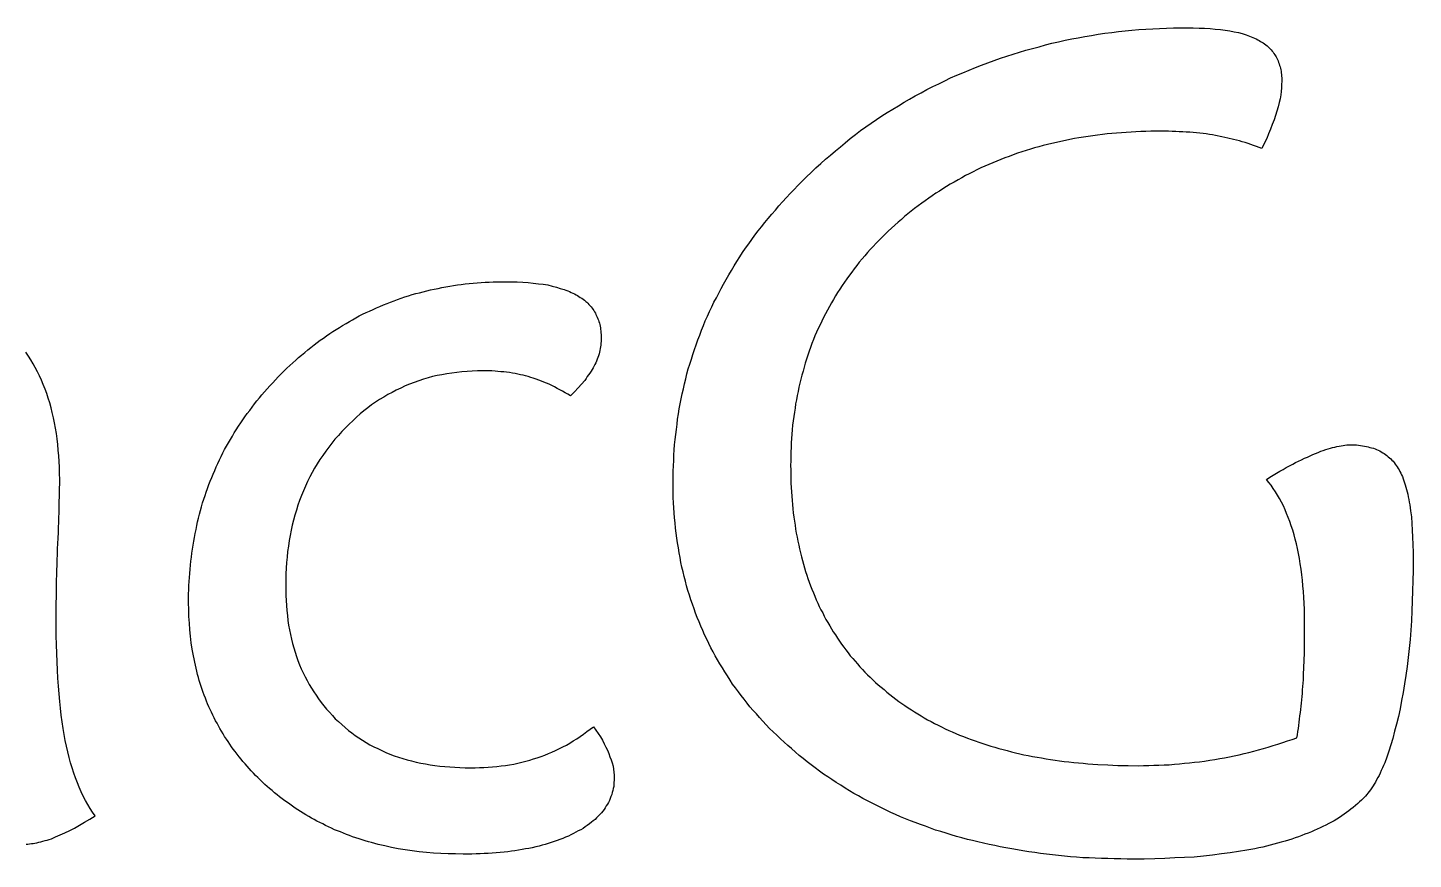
# Model space of a CAD drawing. Extents: x 0 to 100, y 0 to 33.1.
# Drawn here: x 29.24 to 56.4, y 16.79 to 33.09 of the extents above; entities that cross this region are included whole.
import ezdxf

# ---------------------------------------------------------------- set-up
doc = ezdxf.new("R2010")
doc.units = 0
doc.layers.get('0').update_dxf_attribs({"linetype": 'CONTINUOUS'})

msp = doc.modelspace()

# ---------------------------------------------------------------- linework, layer by layer
at = {"color": 7}
for points in [[(53.520022, 24.237279), (53.58619, 24.281394), (53.652357, 24.325509), (53.718525, 24.36332), (53.784693, 24.40113), (53.84771, 24.435791), (53.910727, 24.470451), (53.973743, 24.505111), (54.036759, 24.539772), (54.093474, 24.568132), (54.150189, 24.596492), (54.210055, 24.624853), (54.26992, 24.653213), (54.323484, 24.678423), (54.377048, 24.703634), (54.430614, 24.725689), (54.48418, 24.747744), (54.534591, 24.769799), (54.585002, 24.791854), (54.635416, 24.80761), (54.68583, 24.823365), (54.729941, 24.83912), (54.774052, 24.854875), (54.818168, 24.86433), (54.862283, 24.873785), (54.903243, 24.88324), (54.944203, 24.892695), (54.985163, 24.898995), (55.026123, 24.905294), (55.060784, 24.911594), (55.095444, 24.917894), (55.130105, 24.917894), (55.164765, 24.917894), (55.205725, 24.917894), (55.246685, 24.917894), (55.287646, 24.914744), (55.328606, 24.911594), (55.366417, 24.905294), (55.404229, 24.898995), (55.442039, 24.892695), (55.479849, 24.886395), (55.51451, 24.87694), (55.54917, 24.867485), (55.583831, 24.85803), (55.618491, 24.848576), (55.65, 24.835971), (55.68151, 24.823366), (55.71302, 24.810761), (55.744531, 24.798157), (55.772886, 24.779251), (55.801241, 24.760346), (55.829597, 24.744591), (55.857952, 24.728836), (55.883158, 24.70678), (55.908363, 24.684725), (55.933574, 24.66267), (55.958785, 24.640615), (55.980839, 24.61856), (56.002894, 24.596504), (56.024949, 24.568144), (56.047005, 24.539784), (56.065909, 24.511423), (56.084814, 24.483063), (56.10372, 24.454703), (56.122626, 24.426342), (56.13838, 24.394832), (56.154135, 24.363322), (56.169891, 24.328661), (56.185647, 24.294001), (56.201401, 24.253041), (56.217156, 24.21208), (56.229763, 24.17112), (56.242371, 24.130159), (56.254978, 24.086044), (56.267585, 24.041928), (56.28018, 23.994663), (56.292774, 23.947397), (56.302233, 23.896982), (56.311692, 23.846567), (56.321137, 23.793001), (56.330583, 23.739434), (56.346337, 23.622848), (56.362092, 23.506263), (56.371538, 23.377073), (56.380983, 23.247883), (56.38728, 23.106089), (56.393577, 22.964296), (56.396726, 22.809898), (56.399875, 22.6555), (56.396726, 22.453838), (56.393577, 22.252177), (56.38728, 22.053666), (56.380983, 21.855154), (56.371538, 21.662945), (56.362092, 21.470736), (56.349498, 21.284829), (56.336904, 21.098922), (56.317998, 20.922468), (56.299092, 20.746013), (56.277038, 20.57271), (56.254983, 20.399408), (56.226628, 20.232406), (56.198273, 20.065405), (56.169917, 19.904705), (56.141562, 19.744006), (56.106901, 19.592759), (56.072241, 19.441513), (56.034431, 19.30287), (55.99662, 19.164227), (55.95881, 19.038189), (55.921, 18.91215), (55.880038, 18.798715), (55.839077, 18.68528), (55.817023, 18.634865), (55.794968, 18.58445), (55.772913, 18.534034), (55.750857, 18.483619), (55.728801, 18.439503), (55.706746, 18.395388), (55.681541, 18.351272), (55.656337, 18.307157), (55.634281, 18.269346), (55.612226, 18.231536), (55.58702, 18.193726), (55.561815, 18.155915), (55.536609, 18.124405), (55.511404, 18.092894), (55.486198, 18.061384), (55.460993, 18.029874), (55.423182, 17.992063), (55.385372, 17.954253), (55.347562, 17.919593), (55.309751, 17.884932), (55.265641, 17.847122), (55.221531, 17.809311), (55.177421, 17.777801), (55.133311, 17.746291), (55.0892, 17.71163), (55.045089, 17.67697), (54.997829, 17.64546), (54.950569, 17.613949), (54.900155, 17.582439), (54.849742, 17.550929), (54.796177, 17.522568), (54.742612, 17.494208), (54.685897, 17.465848), (54.629182, 17.437487), (54.572469, 17.412277), (54.515755, 17.387067), (54.459039, 17.358706), (54.402323, 17.330346), (54.339306, 17.308291), (54.276289, 17.286236), (54.213272, 17.261025), (54.150255, 17.235815), (54.084088, 17.21376), (54.017921, 17.191705), (53.951754, 17.169649), (53.885587, 17.147594), (53.813117, 17.128689), (53.740648, 17.109784), (53.668179, 17.090879), (53.595709, 17.071973), (53.52324, 17.053068), (53.45077, 17.034163), (53.372, 17.018408), (53.29323, 17.002653), (53.214458, 16.986897), (53.135686, 16.971142), (52.971844, 16.945932), (52.808002, 16.920722), (52.637858, 16.898666), (52.467714, 16.876611), (52.284965, 16.857706), (52.102216, 16.838801), (51.913166, 16.829346), (51.724115, 16.819891), (51.528766, 16.810436), (51.333416, 16.800981), (51.12546, 16.797832), (50.917504, 16.794682), (50.791471, 16.797832), (50.665438, 16.800981), (50.539404, 16.804131), (50.41337, 16.807281), (50.290488, 16.810431), (50.167606, 16.813581), (50.044723, 16.819881), (49.92184, 16.82618), (49.802108, 16.835635), (49.682376, 16.84509), (49.565795, 16.857695), (49.449215, 16.8703), (49.329484, 16.882904), (49.209754, 16.895509), (49.096323, 16.911264), (48.982892, 16.927019), (48.866313, 16.942774), (48.749733, 16.95853), (48.639454, 16.977435), (48.529174, 16.99634), (48.415744, 17.018395), (48.302315, 17.040451), (48.195186, 17.062506), (48.088058, 17.084561), (47.97778, 17.109771), (47.867501, 17.134982), (47.763523, 17.160192), (47.659544, 17.185402), (47.552416, 17.213762), (47.445287, 17.242123), (47.34446, 17.273633), (47.243632, 17.305144), (47.139655, 17.336654), (47.035678, 17.368164), (46.938003, 17.405975), (46.840328, 17.443785), (46.739502, 17.478445), (46.638676, 17.513106), (46.544151, 17.550916), (46.449626, 17.588727), (46.351949, 17.629687), (46.254273, 17.670647), (46.159748, 17.714763), (46.065223, 17.758878), (45.973849, 17.802994), (45.882475, 17.847109), (45.7911, 17.894375), (45.699725, 17.94164), (45.611502, 17.988906), (45.52328, 18.036171), (45.435057, 18.086587), (45.346834, 18.137003), (45.261731, 18.19057), (45.176628, 18.244137), (45.091554, 18.300854), (45.00648, 18.357571), (44.924559, 18.411138), (44.842639, 18.464704), (44.760717, 18.524573), (44.678796, 18.584441), (44.600024, 18.64431), (44.521252, 18.704178), (44.442483, 18.767197), (44.363714, 18.830217), (44.288094, 18.896387), (44.212473, 18.962558), (44.140002, 19.025577), (44.067532, 19.088596), (43.995064, 19.157917), (43.922595, 19.227238), (43.853277, 19.293409), (43.783959, 19.359579), (43.717791, 19.4289), (43.651622, 19.498221), (43.588605, 19.570694), (43.525588, 19.643166), (43.462572, 19.712488), (43.399557, 19.781809), (43.342842, 19.857432), (43.286127, 19.933055), (43.229414, 20.005527), (43.1727, 20.078), (43.115984, 20.153623), (43.059268, 20.229246), (43.008854, 20.308021), (42.958441, 20.386795), (42.908028, 20.465569), (42.857616, 20.544343), (42.810355, 20.623117), (42.763093, 20.701891), (42.718978, 20.780666), (42.674863, 20.85944), (42.633903, 20.941366), (42.592942, 21.023291), (42.551982, 21.108367), (42.511022, 21.193443), (42.473212, 21.278519), (42.435402, 21.363596), (42.400741, 21.448672), (42.366081, 21.533747), (42.33457, 21.618823), (42.30306, 21.703899), (42.271549, 21.792127), (42.240039, 21.880354), (42.211683, 21.971732), (42.183328, 22.06311), (42.158122, 22.154488), (42.132917, 22.245866), (42.110862, 22.337244), (42.088808, 22.428622), (42.066752, 22.520001), (42.044697, 22.611379), (42.028942, 22.705908), (42.013188, 22.800436), (41.997432, 22.898116), (41.981676, 22.995797), (41.965921, 23.090326), (41.950166, 23.184855), (41.940721, 23.285686), (41.931275, 23.386517), (41.92183, 23.484197), (41.912384, 23.581877), (41.906087, 23.682708), (41.89979, 23.783539), (41.896641, 23.887521), (41.893493, 23.991503), (41.893493, 24.092334), (41.893493, 24.193165), (41.893493, 24.297147), (41.893493, 24.401129), (41.899803, 24.505111), (41.906113, 24.609094), (41.909262, 24.713075), (41.91241, 24.817057), (41.921856, 24.917888), (41.931302, 25.018719), (41.943909, 25.11955), (41.956516, 25.220381), (41.969124, 25.321212), (41.981731, 25.422044), (41.997486, 25.522874), (42.01324, 25.623705), (42.032146, 25.721385), (42.051052, 25.819065), (42.073106, 25.916745), (42.095161, 26.014425), (42.117216, 26.112105), (42.139272, 26.209785), (42.164483, 26.307465), (42.189694, 26.405145), (42.221203, 26.499674), (42.252712, 26.594203), (42.281068, 26.688732), (42.309423, 26.783261), (42.344083, 26.87779), (42.378744, 26.972319), (42.413404, 27.066848), (42.448065, 27.161377), (42.485875, 27.252756), (42.523685, 27.344134), (42.564647, 27.438663), (42.605608, 27.533192), (42.649718, 27.621419), (42.693828, 27.709646), (42.741088, 27.801024), (42.788348, 27.892402), (42.835609, 27.980629), (42.88287, 28.068856), (42.933284, 28.157084), (42.983698, 28.245311), (43.03726, 28.333538), (43.090822, 28.421765), (43.144388, 28.509992), (43.197955, 28.598219), (43.254668, 28.683295), (43.311382, 28.768372), (43.374399, 28.853448), (43.437416, 28.938524), (43.49728, 29.0236), (43.557145, 29.108677), (43.623313, 29.190601), (43.689482, 29.272526), (43.758801, 29.354452), (43.828121, 29.436377), (43.897438, 29.518302), (43.966754, 29.600227), (44.039225, 29.682152), (44.111696, 29.764078), (44.187315, 29.842852), (44.262934, 29.921627), (44.338554, 30.0004), (44.414173, 30.079174), (44.505547, 30.167402), (44.59692, 30.255629), (44.691446, 30.343856), (44.785971, 30.432083), (44.880496, 30.514008), (44.975021, 30.595933), (45.072697, 30.677858), (45.170373, 30.759783), (45.268048, 30.838558), (45.365723, 30.917332), (45.466552, 30.996106), (45.56738, 31.07488), (45.671356, 31.147352), (45.775332, 31.219825), (45.87931, 31.292297), (45.983287, 31.364769), (46.090417, 31.43094), (46.197546, 31.49711), (46.307825, 31.563281), (46.418103, 31.629451), (46.528383, 31.69247), (46.638662, 31.755489), (46.752091, 31.818509), (46.865519, 31.881529), (46.982101, 31.938246), (47.098683, 31.994963), (47.215264, 32.051681), (47.331844, 32.108398), (47.451575, 32.158814), (47.571305, 32.209229), (47.694189, 32.259645), (47.817072, 32.310061), (47.939953, 32.357326), (48.062835, 32.404591), (48.185718, 32.448707), (48.308601, 32.492822), (48.434636, 32.533783), (48.56067, 32.574743), (48.683552, 32.612554), (48.806433, 32.650364), (48.935618, 32.685025), (49.064802, 32.719685), (49.190835, 32.754345), (49.316868, 32.789006), (49.44605, 32.817366), (49.575233, 32.845726), (49.704419, 32.870936), (49.833604, 32.896147), (49.962788, 32.918202), (50.091972, 32.940257), (50.224308, 32.962313), (50.356643, 32.984368), (50.488977, 33.000123), (50.621311, 33.015878), (50.753646, 33.028483), (50.885982, 33.041088), (51.021467, 33.053692), (51.156952, 33.066297), (51.292439, 33.072597), (51.427925, 33.078897), (51.56341, 33.085196), (51.698895, 33.091496), (51.834381, 33.091496), (51.969866, 33.091496), (52.086448, 33.088346), (52.20303, 33.085196), (52.310157, 33.082046), (52.417284, 33.078897), (52.518112, 33.066292), (52.618939, 33.053687), (52.710313, 33.041082), (52.801687, 33.028478), (52.886759, 33.012722), (52.971832, 32.996967), (53.047453, 32.974912), (53.123073, 32.952857), (53.157734, 32.940252), (53.192394, 32.927647), (53.223905, 32.915042), (53.255415, 32.902438), (53.286925, 32.886683), (53.318434, 32.870927), (53.349944, 32.855172), (53.381455, 32.839417), (53.40666, 32.823662), (53.431866, 32.807907), (53.457072, 32.792151), (53.482277, 32.776396), (53.507487, 32.757491), (53.532696, 32.738586), (53.554752, 32.716531), (53.576807, 32.694475), (53.595713, 32.67557), (53.614619, 32.656665), (53.633523, 32.63461), (53.652428, 32.612554), (53.668184, 32.587349), (53.68394, 32.562144), (53.699694, 32.540089), (53.715449, 32.518034), (53.728056, 32.492823), (53.740664, 32.467613), (53.750123, 32.439253), (53.759582, 32.410892), (53.769027, 32.382532), (53.778473, 32.354172), (53.787918, 32.325811), (53.797364, 32.297451), (53.803674, 32.269091), (53.809985, 32.24073), (53.813133, 32.20922), (53.816282, 32.17771), (53.81943, 32.143049), (53.822579, 32.108389), (53.822579, 32.076884), (53.822579, 32.045379), (53.81943, 31.979209), (53.816282, 31.913039), (53.809971, 31.843718), (53.803661, 31.774396), (53.787907, 31.698773), (53.772152, 31.62315), (53.750096, 31.541224), (53.728041, 31.459299), (53.699681, 31.374223), (53.671322, 31.289147), (53.636665, 31.197769), (53.602009, 31.106391), (53.564199, 31.011862), (53.526388, 30.917333), (53.479129, 30.819653), (53.431869, 30.721973), (53.378304, 30.744028), (53.324739, 30.766083), (53.271175, 30.784989), (53.217612, 30.803894), (53.160896, 30.822799), (53.10418, 30.841704), (53.047465, 30.857459), (52.99075, 30.873215), (52.87732, 30.901575), (52.763891, 30.929935), (52.64416, 30.95514), (52.52443, 30.980346), (52.464564, 30.989801), (52.404698, 30.999255), (52.341682, 31.00871), (52.278666, 31.018165), (52.215649, 31.024465), (52.152632, 31.030765), (52.086465, 31.037064), (52.020298, 31.043364), (51.950979, 31.046514), (51.881659, 31.049664), (51.812341, 31.052814), (51.743023, 31.055964), (51.673704, 31.059113), (51.604386, 31.062263), (51.528767, 31.062263), (51.453148, 31.062263), (51.355472, 31.062263), (51.257795, 31.062263), (51.160119, 31.059113), (51.062443, 31.055964), (50.964767, 31.049664), (50.86709, 31.043364), (50.772565, 31.037064), (50.67804, 31.030765), (50.583515, 31.024465), (50.48899, 31.018165), (50.397616, 31.00871), (50.306243, 30.999255), (50.211717, 30.986651), (50.117192, 30.974046), (50.025819, 30.961441), (49.934445, 30.948836), (49.846222, 30.933081), (49.757999, 30.917326), (49.669775, 30.898421), (49.581551, 30.879516), (49.493329, 30.86061), (49.405106, 30.841705), (49.316882, 30.8228), (49.228658, 30.803895), (49.143587, 30.78184), (49.058515, 30.759784), (48.976594, 30.734574), (48.894672, 30.709364), (48.809598, 30.684154), (48.724524, 30.658943), (48.642603, 30.630583), (48.560683, 30.602223), (48.478761, 30.570712), (48.39684, 30.539202), (48.318069, 30.507692), (48.239299, 30.476181), (48.160529, 30.444671), (48.081758, 30.413161), (48.002986, 30.3785), (47.924215, 30.34384), (47.848595, 30.306029), (47.772976, 30.268219), (47.697356, 30.230409), (47.621735, 30.192598), (47.549266, 30.151638), (47.476796, 30.110677), (47.401177, 30.066562), (47.325558, 30.022446), (47.253087, 29.978331), (47.180616, 29.934215), (47.1113, 29.8901), (47.041983, 29.845985), (46.972665, 29.798719), (46.903346, 29.751453), (46.834028, 29.701038), (46.76471, 29.650622), (46.69539, 29.600207), (46.626071, 29.549791), (46.559904, 29.496225), (46.493737, 29.442659), (46.43072, 29.389092), (46.367703, 29.335526), (46.301536, 29.278808), (46.235369, 29.222091), (46.172352, 29.162222), (46.109334, 29.102354), (46.04947, 29.045637), (45.989605, 28.988919), (45.929739, 28.92905), (45.869873, 28.869182), (45.813158, 28.806163), (45.756444, 28.743144), (45.702879, 28.683275), (45.649314, 28.623407), (45.595749, 28.560387), (45.542184, 28.497368), (45.491773, 28.431198), (45.441362, 28.365027), (45.394101, 28.302008), (45.34684, 28.238989), (45.29958, 28.172819), (45.25232, 28.106648), (45.205059, 28.037327), (45.157797, 27.968006), (45.116837, 27.901835), (45.075877, 27.835665), (45.034917, 27.766343), (44.993957, 27.697022), (44.956147, 27.627701), (44.918336, 27.55838), (44.880526, 27.485907), (44.842716, 27.413435), (44.808055, 27.340963), (44.773395, 27.26849), (44.738735, 27.196018), (44.704074, 27.123546), (44.672564, 27.051074), (44.641053, 26.978601), (44.612698, 26.902978), (44.584342, 26.827355), (44.559137, 26.751731), (44.533931, 26.676108), (44.508726, 26.597334), (44.48352, 26.51856), (44.461466, 26.439786), (44.439411, 26.361011), (44.417356, 26.282237), (44.3953, 26.203463), (44.376394, 26.124689), (44.357488, 26.045915), (44.341734, 25.96399), (44.325979, 25.882064), (44.310223, 25.800139), (44.294467, 25.718214), (44.281873, 25.636289), (44.269279, 25.554364), (44.256672, 25.469287), (44.244064, 25.384211), (44.234605, 25.299135), (44.225147, 25.214059), (44.218849, 25.128983), (44.212552, 25.043907), (44.209404, 24.95568), (44.206255, 24.867452), (44.203107, 24.779225), (44.199958, 24.690998), (44.19681, 24.602771), (44.193661, 24.514544), (44.19681, 24.426317), (44.199958, 24.33809), (44.199958, 24.253014), (44.199958, 24.167938), (44.206268, 24.082861), (44.212579, 23.997785), (44.218876, 23.912709), (44.225173, 23.827633), (44.231483, 23.745708), (44.237794, 23.663783), (44.247239, 23.581858), (44.256685, 23.499932), (44.269292, 23.421158), (44.2819, 23.342384), (44.294507, 23.263609), (44.307114, 23.184835), (44.32287, 23.106061), (44.338626, 23.027287), (44.354381, 22.951664), (44.370136, 22.876041), (44.389041, 22.800417), (44.407947, 22.724794), (44.426852, 22.652322), (44.445756, 22.579849), (44.467812, 22.507377), (44.489867, 22.434905), (44.511923, 22.365583), (44.533979, 22.296262), (44.559183, 22.22379), (44.584387, 22.151318), (44.612743, 22.085147), (44.641098, 22.018977), (44.669453, 21.949656), (44.697809, 21.880335), (44.726164, 21.814164), (44.75452, 21.747993), (44.78918, 21.684974), (44.82384, 21.621955), (44.855351, 21.558936), (44.886861, 21.495917), (44.924672, 21.432897), (44.962482, 21.369877), (44.997142, 21.310009), (45.031803, 21.250141), (45.072763, 21.190272), (45.113723, 21.130403), (45.154685, 21.070535), (45.195646, 21.010667), (45.236606, 20.95395), (45.277566, 20.897232), (45.321676, 20.840515), (45.365786, 20.783798), (45.413048, 20.730231), (45.460309, 20.676665), (45.507569, 20.623098), (45.554829, 20.569531), (45.60209, 20.515965), (45.649351, 20.462398), (45.702916, 20.411983), (45.756481, 20.361567), (45.806892, 20.311152), (45.857303, 20.260736), (45.914019, 20.213471), (45.970735, 20.166205), (46.02745, 20.11894), (46.084165, 20.071674), (46.140881, 20.024408), (46.197597, 19.977143), (46.257461, 19.933027), (46.317326, 19.888912), (46.377192, 19.847952), (46.437058, 19.806991), (46.500074, 19.766031), (46.56309, 19.72507), (46.626107, 19.68411), (46.689124, 19.643149), (46.752141, 19.605339), (46.815158, 19.567528), (46.881325, 19.529718), (46.947492, 19.491908), (47.01681, 19.457247), (47.086128, 19.422587), (47.155447, 19.387927), (47.224765, 19.353266), (47.294084, 19.321756), (47.363404, 19.290245), (47.435872, 19.258735), (47.50834, 19.227225), (47.583959, 19.198865), (47.659578, 19.170504), (47.735199, 19.142144), (47.81082, 19.113784), (47.886441, 19.088573), (47.962063, 19.063363), (48.040832, 19.038158), (48.119602, 19.012953), (48.198373, 18.990897), (48.277145, 18.968842), (48.359065, 18.946787), (48.440986, 18.924731), (48.522907, 18.902676), (48.604829, 18.880621), (48.68675, 18.861716), (48.768672, 18.842811), (48.853746, 18.827055), (48.93882, 18.8113), (49.027043, 18.795545), (49.115266, 18.77979), (49.203487, 18.764035), (49.291708, 18.74828), (49.379934, 18.735675), (49.468159, 18.72307), (49.559533, 18.713615), (49.650907, 18.70416), (49.745432, 18.694705), (49.839957, 18.68525), (49.931331, 18.675801), (50.022704, 18.666351), (50.120379, 18.660052), (50.218054, 18.653752), (50.413407, 18.644302), (50.608759, 18.634853), (50.810413, 18.631703), (51.012066, 18.628553), (51.112892, 18.631703), (51.213718, 18.634853), (51.314544, 18.638003), (51.415371, 18.641152), (51.516198, 18.644302), (51.617025, 18.647452), (51.717851, 18.656907), (51.818678, 18.666362), (51.916354, 18.675811), (52.01403, 18.685261), (52.111706, 18.694716), (52.209382, 18.704171), (52.310207, 18.719926), (52.411032, 18.735681), (52.508708, 18.751436), (52.606385, 18.767191), (52.70091, 18.786097), (52.795435, 18.805002), (52.88996, 18.823907), (52.984485, 18.842812), (53.082161, 18.864867), (53.179837, 18.886923), (53.274362, 18.912133), (53.368887, 18.937343), (53.463412, 18.965704), (53.557937, 18.994064), (53.652462, 19.022424), (53.746987, 19.050785), (53.841512, 19.082295), (53.936037, 19.113805), (54.027411, 19.145316), (54.118785, 19.176826), (54.128244, 19.236695), (54.137703, 19.296563), (54.147149, 19.356431), (54.156594, 19.4163), (54.162904, 19.479319), (54.169215, 19.542339), (54.17866, 19.605358), (54.188106, 19.668377), (54.194416, 19.731396), (54.200727, 19.794416), (54.207024, 19.857435), (54.213321, 19.920454), (54.219631, 19.983474), (54.225941, 20.046493), (54.22909, 20.112664), (54.232239, 20.178834), (54.238536, 20.245004), (54.244833, 20.311175), (54.247981, 20.380496), (54.25113, 20.449817), (54.254278, 20.519139), (54.257427, 20.58846), (54.260575, 20.657782), (54.263724, 20.727103), (54.266872, 20.799575), (54.270021, 20.872047), (54.270021, 20.944518), (54.270021, 21.016988), (54.270021, 21.089461), (54.270021, 21.161933), (54.270021, 21.237556), (54.270021, 21.313179), (54.270021, 21.439218), (54.270021, 21.565256), (54.266872, 21.688144), (54.263724, 21.811032), (54.254265, 21.927618), (54.244806, 22.044204), (54.235361, 22.154488), (54.225915, 22.264772), (54.213308, 22.371905), (54.2007, 22.479037), (54.184944, 22.58302), (54.169188, 22.687002), (54.150284, 22.784682), (54.131379, 22.882362), (54.109324, 22.97374), (54.087268, 23.065118), (54.062062, 23.153345), (54.036857, 23.241572), (54.008502, 23.326648), (53.980146, 23.411725), (53.948637, 23.490499), (53.917128, 23.569273), (53.885617, 23.644896), (53.854107, 23.720519), (53.816296, 23.792991), (53.778486, 23.865464), (53.737525, 23.931634), (53.696563, 23.997804), (53.655603, 24.060824), (53.614643, 24.123843), (53.567333, 24.180561)], [(39.883223, 25.875782), (39.829659, 25.907293), (39.776096, 25.938803), (39.725683, 25.967163), (39.675271, 25.995524), (39.621706, 26.023884), (39.568141, 26.052244), (39.514576, 26.077455), (39.461011, 26.102665), (39.410599, 26.12472), (39.360187, 26.146775), (39.309773, 26.165681), (39.259359, 26.184586), (39.205796, 26.203491), (39.152232, 26.222396), (39.101818, 26.238151), (39.051405, 26.253906), (39.000992, 26.266511), (38.95058, 26.279116), (38.900166, 26.291721), (38.849752, 26.304325), (38.796188, 26.31378), (38.742623, 26.323235), (38.685908, 26.33269), (38.629193, 26.342145), (38.572477, 26.345295), (38.515761, 26.348445), (38.459048, 26.354744), (38.402334, 26.361044), (38.342468, 26.364194), (38.282602, 26.367344), (38.222736, 26.367344), (38.16287, 26.367344), (38.058893, 26.364194), (37.954916, 26.361044), (37.85409, 26.354744), (37.753264, 26.348445), (37.655587, 26.33584), (37.557911, 26.323235), (37.460235, 26.30748), (37.362559, 26.291725), (37.271185, 26.27282), (37.179811, 26.253914), (37.088437, 26.228704), (36.997063, 26.203494), (36.905688, 26.171984), (36.814313, 26.140473), (36.72609, 26.105813), (36.637868, 26.071152), (36.552795, 26.030192), (36.467722, 25.989232), (36.385802, 25.945116), (36.303881, 25.901001), (36.22196, 25.853735), (36.140038, 25.80647), (36.061266, 25.752904), (35.982495, 25.699337), (35.906875, 25.64262), (35.831256, 25.585902), (35.758787, 25.522883), (35.686317, 25.459864), (35.613848, 25.390543), (35.541379, 25.321221), (35.47206, 25.248749), (35.402742, 25.176277), (35.333424, 25.100653), (35.264106, 25.02503), (35.204239, 24.949407), (35.144371, 24.873783), (35.084507, 24.791859), (35.024642, 24.709934), (34.971079, 24.628008), (34.917515, 24.546083), (34.867101, 24.461007), (34.816688, 24.375931), (34.772578, 24.287704), (34.728468, 24.199476), (34.687506, 24.108098), (34.646545, 24.01672), (34.608734, 23.922191), (34.570924, 23.827662), (34.539415, 23.733133), (34.507906, 23.638604), (34.479545, 23.540924), (34.451184, 23.443244), (34.429129, 23.342413), (34.407073, 23.241582), (34.388168, 23.140751), (34.369264, 23.03992), (34.353508, 22.932787), (34.337752, 22.825654), (34.325158, 22.718521), (34.312564, 22.611389), (34.306253, 22.501105), (34.299943, 22.39082), (34.299943, 22.277386), (34.299943, 22.163951), (34.299943, 22.06312), (34.299943, 21.962289), (34.306253, 21.864609), (34.312564, 21.766928), (34.322009, 21.669248), (34.331455, 21.571568), (34.344062, 21.477039), (34.35667, 21.38251), (34.375576, 21.291132), (34.394481, 21.199754), (34.413386, 21.111527), (34.43229, 21.0233), (34.457496, 20.938224), (34.482701, 20.853148), (34.511062, 20.771223), (34.539423, 20.689298), (34.570933, 20.607372), (34.602444, 20.525447), (34.640254, 20.446673), (34.678064, 20.367898), (34.719025, 20.295426), (34.759985, 20.222954), (34.804095, 20.150481), (34.848205, 20.078009), (34.895466, 20.008688), (34.942727, 19.939366), (34.993141, 19.870045), (35.043554, 19.800724), (35.100269, 19.737705), (35.156984, 19.674686), (35.213697, 19.611666), (35.270411, 19.548646), (35.333428, 19.491929), (35.396445, 19.435212), (35.462612, 19.378495), (35.528779, 19.321777), (35.594947, 19.271361), (35.661116, 19.220946), (35.733584, 19.17368), (35.806052, 19.126415), (35.878523, 19.082299), (35.950993, 19.038184), (36.026613, 19.000373), (36.102232, 18.962563), (36.181004, 18.924753), (36.259775, 18.886942), (36.341697, 18.855432), (36.423619, 18.823922), (36.50869, 18.795561), (36.593761, 18.767201), (36.678834, 18.745146), (36.763907, 18.723091), (36.855281, 18.701035), (36.946655, 18.67898), (37.038029, 18.663225), (37.129403, 18.64747), (37.223928, 18.634865), (37.318453, 18.62226), (37.416129, 18.612805), (37.513805, 18.603351), (37.614632, 18.597051), (37.71546, 18.590751), (37.819436, 18.587601), (37.923412, 18.584451), (38.011637, 18.587601), (38.099862, 18.590751), (38.184934, 18.593901), (38.270005, 18.597051), (38.355078, 18.606506), (38.440151, 18.615961), (38.525222, 18.625415), (38.610294, 18.63487), (38.689064, 18.647475), (38.767835, 18.66008), (38.846605, 18.678985), (38.925376, 18.69789), (39.004146, 18.716796), (39.082916, 18.735701), (39.155387, 18.760911), (39.227858, 18.786121), (39.303477, 18.811332), (39.379096, 18.836542), (39.448416, 18.864902), (39.517735, 18.893262), (39.590203, 18.927923), (39.662672, 18.962583), (39.731991, 18.997244), (39.801311, 19.031904), (39.867476, 19.072864), (39.933642, 19.113825), (40.002961, 19.15794), (40.072281, 19.202056), (40.138448, 19.249321), (40.204615, 19.296587), (40.267632, 19.343852), (40.330649, 19.391118), (40.377909, 19.324948), (40.425169, 19.258777), (40.466129, 19.192607), (40.507089, 19.126436), (40.54175, 19.060266), (40.57641, 18.994096), (40.604765, 18.931076), (40.633121, 18.868056), (40.655177, 18.805037), (40.677232, 18.742018), (40.696138, 18.68215), (40.715044, 18.622281), (40.724489, 18.562413), (40.733935, 18.502544), (40.737084, 18.445827), (40.740232, 18.38911), (40.737084, 18.344994), (40.733935, 18.300879), (40.730786, 18.259918), (40.727638, 18.218958), (40.718192, 18.181148), (40.708747, 18.143337), (40.699288, 18.102377), (40.689829, 18.061416), (40.674074, 18.023606), (40.65832, 17.985796), (40.642564, 17.947985), (40.626808, 17.910175), (40.604754, 17.875514), (40.582699, 17.840854), (40.560644, 17.806194), (40.538588, 17.771533), (40.513382, 17.736873), (40.488177, 17.702213), (40.456666, 17.670702), (40.425156, 17.639192), (40.393646, 17.607681), (40.362137, 17.576171), (40.327477, 17.547811), (40.292816, 17.519451), (40.251855, 17.48794), (40.210893, 17.45643), (40.169933, 17.428069), (40.128973, 17.399709), (40.081713, 17.374504), (40.034453, 17.349299), (39.987192, 17.324088), (39.939931, 17.298878), (39.889517, 17.273673), (39.839104, 17.248467), (39.785541, 17.226412), (39.731979, 17.204357), (39.675263, 17.182302), (39.618547, 17.160247), (39.561832, 17.141341), (39.505117, 17.122436), (39.445251, 17.103531), (39.385386, 17.084626), (39.325521, 17.068871), (39.265656, 17.053116), (39.199488, 17.03736), (39.13332, 17.021605), (39.067153, 17.009), (39.000986, 16.996395), (38.931666, 16.983791), (38.862347, 16.971186), (38.79303, 16.961731), (38.723713, 16.952276), (38.651242, 16.942821), (38.578771, 16.933366), (38.503152, 16.927067), (38.427533, 16.920767), (38.348763, 16.914467), (38.269992, 16.908168), (38.19122, 16.905018), (38.112449, 16.901868), (38.030527, 16.898718), (37.948605, 16.895568), (37.863534, 16.895568), (37.778462, 16.895568), (37.630373, 16.898718), (37.482283, 16.901868), (37.340495, 16.908168), (37.198707, 16.914467), (37.056921, 16.927072), (36.915135, 16.939677), (36.776497, 16.958582), (36.63786, 16.977487), (36.505524, 17.002698), (36.373189, 17.027908), (36.244006, 17.056268), (36.114823, 17.084628), (36.048656, 17.103534), (35.982489, 17.122439), (35.919472, 17.138194), (35.856455, 17.153949), (35.79659, 17.176004), (35.736726, 17.19806), (35.673709, 17.216965), (35.610692, 17.23587), (35.550824, 17.257925), (35.490957, 17.279981), (35.431091, 17.305191), (35.371225, 17.330401), (35.314512, 17.352456), (35.257798, 17.374512), (35.197932, 17.402872), (35.138066, 17.431232), (35.08135, 17.459592), (35.024634, 17.487953), (34.967919, 17.516313), (34.911205, 17.544674), (34.857641, 17.573034), (34.804077, 17.601394), (34.750514, 17.632904), (34.69695, 17.664415), (34.643385, 17.699075), (34.589821, 17.733736), (34.536256, 17.765246), (34.482691, 17.796756), (34.432278, 17.834567), (34.381866, 17.872377), (34.331454, 17.907037), (34.281041, 17.941698), (34.230627, 17.979508), (34.180214, 18.017319), (34.129799, 18.058279), (34.079384, 18.099239), (34.032124, 18.1402), (33.984864, 18.18116), (33.937603, 18.222121), (33.890342, 18.263081), (33.846232, 18.307197), (33.802122, 18.351312), (33.754862, 18.395428), (33.707602, 18.439543), (33.66664, 18.483659), (33.625679, 18.527774), (33.584719, 18.57504), (33.543759, 18.622305), (33.502798, 18.666421), (33.461838, 18.710536), (33.424028, 18.757802), (33.386218, 18.805067), (33.348407, 18.855483), (33.310597, 18.905898), (33.272787, 18.953164), (33.234977, 19.000429), (33.203466, 19.050845), (33.171956, 19.10126), (33.137295, 19.151676), (33.102635, 19.202092), (33.071124, 19.252507), (33.039614, 19.302922), (33.011258, 19.356488), (32.982903, 19.410055), (32.954547, 19.46047), (32.926192, 19.510886), (32.897837, 19.564452), (32.869481, 19.618019), (32.844276, 19.674737), (32.81907, 19.731454), (32.793866, 19.78502), (32.768662, 19.838586), (32.746606, 19.895304), (32.72455, 19.952022), (32.702495, 20.008739), (32.680439, 20.065457), (32.661535, 20.122174), (32.64263, 20.178891), (32.623724, 20.23876), (32.604818, 20.298628), (32.589064, 20.358497), (32.573309, 20.418365), (32.557553, 20.478233), (32.541797, 20.538102), (32.52919, 20.59797), (32.516583, 20.657838), (32.503975, 20.720858), (32.491368, 20.783878), (32.469312, 20.909916), (32.447256, 21.035954), (32.434649, 21.165144), (32.422042, 21.294334), (32.412583, 21.423524), (32.403124, 21.552714), (32.399975, 21.688206), (32.396827, 21.823697), (32.396827, 21.908773), (32.396827, 21.993849), (32.399975, 22.075774), (32.403124, 22.1577), (32.409421, 22.236474), (32.415718, 22.315248), (32.422015, 22.397173), (32.428312, 22.479098), (32.434609, 22.557873), (32.440906, 22.636647), (32.450352, 22.715421), (32.459798, 22.794196), (32.472405, 22.872969), (32.485013, 22.951743), (32.49762, 23.027367), (32.510227, 23.10299), (32.525983, 23.181764), (32.541739, 23.260538), (32.557494, 23.333011), (32.573248, 23.405483), (32.592154, 23.481106), (32.61106, 23.55673), (32.629964, 23.629202), (32.648869, 23.701673), (32.670925, 23.777297), (32.69298, 23.85292), (32.718186, 23.922242), (32.743391, 23.991563), (32.768597, 24.064035), (32.793802, 24.136507), (32.822156, 24.205829), (32.850511, 24.275151), (32.878866, 24.344472), (32.907221, 24.413793), (32.938732, 24.483114), (32.970242, 24.552436), (33.001753, 24.621757), (33.033264, 24.691078), (33.067924, 24.757248), (33.102584, 24.823418), (33.140395, 24.889589), (33.178205, 24.955759), (33.216015, 25.02193), (33.253826, 25.0881), (33.291636, 25.15112), (33.329446, 25.214139), (33.373557, 25.280309), (33.417669, 25.346479), (33.458629, 25.406348), (33.499589, 25.466217), (33.546854, 25.529236), (33.594119, 25.592255), (33.641381, 25.655274), (33.688642, 25.718293), (33.735902, 25.778162), (33.783162, 25.838031), (33.833574, 25.897899), (33.883986, 25.957767), (33.937551, 26.014485), (33.991116, 26.071202), (34.044681, 26.131071), (34.098246, 26.190939), (34.151808, 26.247657), (34.20537, 26.304374), (34.262086, 26.361091), (34.318803, 26.417809), (34.378668, 26.471376), (34.438534, 26.524942), (34.495249, 26.575358), (34.551964, 26.625773), (34.611829, 26.676189), (34.671693, 26.726604), (34.73156, 26.777019), (34.791428, 26.827435), (34.854445, 26.8747), (34.917462, 26.921965), (34.977328, 26.966081), (35.037194, 27.010196), (35.10021, 27.054312), (35.163226, 27.098427), (35.226243, 27.139388), (35.28926, 27.180348), (35.352276, 27.218159), (35.415291, 27.255969), (35.48146, 27.293779), (35.547628, 27.33159), (35.610645, 27.3694), (35.673662, 27.407211), (35.739828, 27.441871), (35.805994, 27.476532), (35.875313, 27.508042), (35.944633, 27.539552), (36.0108, 27.571063), (36.076967, 27.602573), (36.146284, 27.630933), (36.2156, 27.659294), (36.28492, 27.687654), (36.354239, 27.716014), (36.423559, 27.741224), (36.492878, 27.766435), (36.562195, 27.79164), (36.631512, 27.816845), (36.703983, 27.8389), (36.776454, 27.860956), (36.848922, 27.879861), (36.92139, 27.898766), (36.993858, 27.917671), (37.066326, 27.936577), (37.138797, 27.952332), (37.211267, 27.968087), (37.286886, 27.983842), (37.362506, 27.999597), (37.438125, 28.012202), (37.513744, 28.024807), (37.589365, 28.037411), (37.664985, 28.050016), (37.740606, 28.059471), (37.816226, 28.068926), (37.894997, 28.078381), (37.973767, 28.087836), (38.052539, 28.094135), (38.131311, 28.100435), (38.210081, 28.103585), (38.288852, 28.106735), (38.367622, 28.109885), (38.446393, 28.113035), (38.528313, 28.113035), (38.610233, 28.113035), (38.723664, 28.113035), (38.837095, 28.113035), (38.944222, 28.106735), (39.051349, 28.100435), (39.152176, 28.08783), (39.253004, 28.075226), (39.344378, 28.062621), (39.435752, 28.050016), (39.520824, 28.027961), (39.605897, 28.005906), (39.681518, 27.98385), (39.757138, 27.961795), (39.791797, 27.94919), (39.826457, 27.936586), (39.861117, 27.92083), (39.895777, 27.905075), (39.927288, 27.88932), (39.958798, 27.873565), (39.990309, 27.85781), (40.02182, 27.842055), (40.047025, 27.823149), (40.072231, 27.804244), (40.100586, 27.788489), (40.128941, 27.772734), (40.154151, 27.750679), (40.17936, 27.728623), (40.201416, 27.709718), (40.223472, 27.690813), (40.242378, 27.668758), (40.261283, 27.646703), (40.283338, 27.621492), (40.305392, 27.596282), (40.321148, 27.574227), (40.336904, 27.552171), (40.352659, 27.523811), (40.368413, 27.495451), (40.381021, 27.470241), (40.393628, 27.44503), (40.406235, 27.41667), (40.418843, 27.38831), (40.428288, 27.359949), (40.437734, 27.331589), (40.447193, 27.303229), (40.456652, 27.274868), (40.462949, 27.243358), (40.469246, 27.211848), (40.472394, 27.180337), (40.475543, 27.148827), (40.478691, 27.114167), (40.48184, 27.079506), (40.48184, 27.044846), (40.48184, 27.010186), (40.48184, 26.975525), (40.48184, 26.940865), (40.478691, 26.906204), (40.475543, 26.871544), (40.469246, 26.836884), (40.462949, 26.802223), (40.456652, 26.767563), (40.450355, 26.732903), (40.440909, 26.698242), (40.431463, 26.663582), (40.418856, 26.628921), (40.406249, 26.594261), (40.390493, 26.559601), (40.374737, 26.52494), (40.358982, 26.49343), (40.343227, 26.46192), (40.324322, 26.427259), (40.305416, 26.392599), (40.28336, 26.357939), (40.261305, 26.323278), (40.2361, 26.288618), (40.210896, 26.253957), (40.185685, 26.216147), (40.160474, 26.178336), (40.097457, 26.105864), (40.03444, 26.033392), (39.958832, 25.954587)]]:
    msp.add_lwpolyline(points, close=True, dxfattribs=at)
msp.add_lwpolyline([(29.211138, 17.090922), (29.245761, 17.090922), (29.2809, 17.097123), (29.315524, 17.103325), (29.350147, 17.106425), (29.384771, 17.109526), (29.422492, 17.119344), (29.460216, 17.128646), (29.501042, 17.137948), (29.542383, 17.147766), (29.583208, 17.160169), (29.624031, 17.172571), (29.664856, 17.18549), (29.706197, 17.197893), (29.747022, 17.217013), (29.787845, 17.235616), (29.879314, 17.273857), (29.97078, 17.311581), (30.065348, 17.358606), (30.159915, 17.406149), (30.257586, 17.462476), (30.355254, 17.51932), (30.459122, 17.582365), (30.562992, 17.64541), (30.515967, 17.717757), (30.468424, 17.790621), (30.4214, 17.869169), (30.373857, 17.947718), (30.333032, 18.032984), (30.292207, 18.11825), (30.254485, 18.2061), (30.216242, 18.294466), (30.181621, 18.389034), (30.146998, 18.483602), (30.115476, 18.584371), (30.083951, 18.68514), (30.055529, 18.792627), (30.027623, 18.899597), (30.002303, 19.009668), (29.976982, 19.120256), (29.957861, 19.239628), (29.939258, 19.359518), (29.920136, 19.488709), (29.901534, 19.6179), (29.885513, 19.753292), (29.870011, 19.888684), (29.857091, 20.036996), (29.84469, 20.185307), (29.835388, 20.34292), (29.825569, 20.500016), (29.819367, 20.663831), (29.813168, 20.828162), (29.806966, 21.001278), (29.800764, 21.174394), (29.800764, 21.360429), (29.800764, 21.546464), (29.800764, 21.615711), (29.800764, 21.684957), (29.800764, 21.760405), (29.800764, 21.836369), (29.803865, 21.918018), (29.806966, 22.000183), (29.806966, 22.08855), (29.806966, 22.1764), (29.810067, 22.270968), (29.813168, 22.365536), (29.816269, 22.463204), (29.819367, 22.560873), (29.822468, 22.664742), (29.825569, 22.769129), (29.82867, 22.876099), (29.832287, 22.983069), (29.838489, 23.090556), (29.84469, 23.197526), (29.847791, 23.298295), (29.850892, 23.399064), (29.853991, 23.490532), (29.857091, 23.581999), (29.857091, 23.663648), (29.857091, 23.745813), (29.860192, 23.81816), (29.863809, 23.890507), (29.863809, 23.956653), (29.863809, 24.022799), (29.86691, 24.082744), (29.870011, 24.142688), (29.870011, 24.190231), (29.870011, 24.237256), (29.86691, 24.357145), (29.863809, 24.476518), (29.857091, 24.590206), (29.850892, 24.703378), (29.84159, 24.813965), (29.832287, 24.924036), (29.819367, 25.031523), (29.806966, 25.138493), (29.787845, 25.242363), (29.769242, 25.346232), (29.747022, 25.447001), (29.7248, 25.548287), (29.699479, 25.642855), (29.674674, 25.736906), (29.646253, 25.828373), (29.617831, 25.919841), (29.583208, 26.008208), (29.548585, 26.096574), (29.51086, 26.181323), (29.47262, 26.26659), (29.431795, 26.348238), (29.39097, 26.430404), (29.347046, 26.505851), (29.302604, 26.581816), (29.25558, 26.657264), (29.208037, 26.732711)], dxfattribs=at)

doc.saveas('drawing.dxf')
